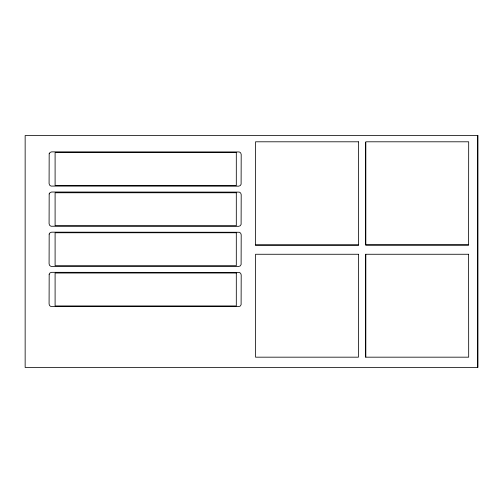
<?xml version="1.0" encoding="UTF-8"?>
<svg xmlns="http://www.w3.org/2000/svg" width="503" height="503" viewBox="0 0 503 503"><rect width="100%" height="100%" fill="white"/><g stroke="black" fill="none" stroke-linecap="round" stroke-linejoin="round"><path stroke-width="0.75" d="M255.537 244.709L358.45 244.709M468.689 244.709L365.775 244.709L365.775 141.796L468.689 141.796L468.589 245.231L365.681 245.231L365.681 142.324M468.689 254.26L365.681 254.26L365.681 357.174L468.689 357.174L468.589 254.26M477.712 135.533L477.712 367.467M365.775 254.26L365.775 357.174M49.175 153.767L49.087 183.601L49.621 185.167L50.992 186.079L238.629 186.167L240.189 185.638L241.107 184.268L241.195 154.427L240.66 152.868L239.29 151.95L51.652 151.862L50.093 152.396L49.175 153.767M49.175 193.919L49.087 223.753L49.621 225.319L50.992 226.237L238.629 226.325L240.189 225.79L241.107 224.42L241.195 194.586L240.66 193.02L239.29 192.102L51.652 192.02L50.093 192.548L49.175 193.919M49.175 234.071L49.087 263.912L49.621 265.471L50.992 266.389L238.629 266.477L240.189 265.942L241.107 264.572L241.195 234.738L240.66 233.172L239.29 232.26L51.652 232.172L50.093 232.7L49.175 234.071M49.175 274.223L49.087 304.064L49.621 305.623L50.992 306.541L238.629 306.629L240.189 306.101L241.107 304.724L241.195 274.889L240.66 273.33L239.29 272.412L51.652 272.324L50.093 272.852L49.175 274.223M477.85 135.533L25.15 135.533L25.15 367.467L477.85 367.467L477.85 135.533M358.45 141.796L255.537 141.796L255.537 245.565L358.45 245.565L358.45 141.796M236.303 152.541L55.097 152.541L55.097 185.488L236.303 185.488L236.303 152.541M236.303 192.762L55.097 192.762L55.097 225.709L236.303 225.709L236.303 192.762M236.303 232.757L55.097 232.757L55.097 265.703L236.303 265.703L236.303 232.757M358.45 254.26L255.537 254.26L255.537 357.174L358.45 357.174L358.45 254.26M236.303 273.01L55.097 273.01L55.097 305.956L236.303 305.956L236.303 273.01"/></g></svg>
